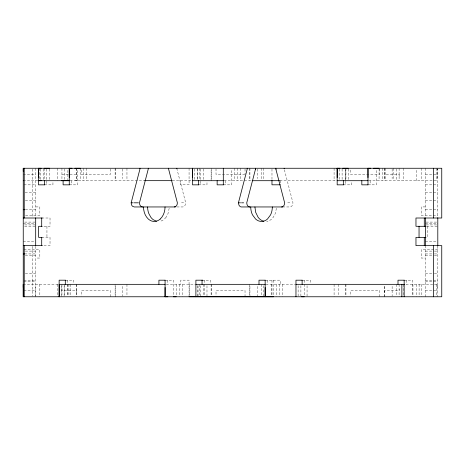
<?xml version="1.0" encoding="UTF-8"?>
<svg xmlns="http://www.w3.org/2000/svg" width="465" height="465" viewBox="0 0 465 465"><rect width="100%" height="100%" fill="white"/><g stroke="black" fill="none" stroke-linecap="round" stroke-linejoin="round"><path stroke-width="0.35" stroke-dasharray="2.33 1.74" d="M35.689 296.077L35.689 286.405M437.798 287.44L437.798 284.336L404.87 284.336M437.798 178.211L437.798 168.882L437.798 170.748M384.596 292.107L384.648 290.549L399.173 290.549L399.11 288.998M61.944 288.998L61.874 290.549L76.4 290.549L76.452 292.107M399.11 176.032L399.179 174.48L384.596 174.48M169.167 208.256L168.01 213.615L166.057 217.207M276.431 208.256L275.268 213.615L273.315 217.207A14.159 10.532 89.9 0 1 270.647 219.846L269.659 220.439A14.531 10.794 -90 0 1 266.66 221.404M23.25 174.48L35.689 174.48M61.944 174.48L68.605 174.48M69.884 174.48L76.452 174.48M245.032 174.48L216.016 174.48L216.016 168.952M425.365 174.48L437.798 174.48M23.25 180.699L39.141 180.699M70.012 180.699L144.505 180.664M172.335 180.699L191.836 180.699M224.037 180.699L251.937 180.699M279.854 180.699L336.858 180.664M368.751 180.699L437.798 180.699M74.819 180.699L77.591 180.699M23.942 184.843L35.689 184.843M44.623 184.843L52.946 184.843L52.946 181.391M69.273 184.843L77.591 184.843L77.591 168.26M198.66 184.843L206.983 184.843L206.983 181.391M223.305 184.843L231.628 184.843L231.628 168.981M343.333 184.843L351.656 184.843L351.656 181.391M367.978 184.843L376.301 184.843L376.301 168.981M425.359 184.843L437.798 184.843M25.116 192.44L35.689 192.44M425.359 192.44L437.798 192.44M25.325 200.735L35.689 200.735M425.359 200.735L437.798 200.735M181.536 202.81L183.617 202.81M287.759 202.81L289.84 202.81M35.689 206.919L39.833 206.919L39.833 215.214L23.942 215.214M176.898 206.954L182.617 206.954A4.173 3.104 -89.8 0 0 184.303 206.274L185.198 205.077L185.698 202.81L176.962 169.155M282.598 206.954L289.881 206.954A4.173 3.104 90 0 0 291.561 206.274A4.144 3.086 89.8 0 0 292.747 204.333L292.962 202.81L284.225 169.155M425.365 206.919L421.214 206.919L421.214 215.214L437.798 215.214M25.325 209.715L35.689 209.715M425.365 209.715L437.798 209.715M41.705 218.009L50.028 218.009L50.022 226.298L41.705 226.298M24.633 222.09L35.689 222.09M426.05 222.09L437.798 222.09M23.25 223.502L35.689 223.502M425.359 223.502L437.798 223.502M24.633 224.915L34.997 224.915M426.05 224.915L437.106 224.915M24.633 226.234L35.689 226.234M426.742 226.234L437.798 226.234M41.705 237.353L50.022 237.353L50.028 245.642L41.705 245.642M23.25 241.469L34.997 241.469M425.359 241.469L437.106 241.469M23.942 249.757L39.833 249.757L39.833 258.046L35.689 258.046M437.798 249.757L421.214 249.757L421.214 258.046L425.365 258.046M25.325 251.106L35.689 251.106M425.359 251.106L433.653 251.106M434.345 251.106L437.798 251.106M24.633 253.931L35.689 253.931M425.365 253.931L433.653 253.931M434.345 253.931L437.798 253.931M25.325 255.256L35.689 255.256M425.359 255.256L433.653 255.256M434.345 255.256L437.798 255.256M25.325 273.281L35.689 273.281M425.359 273.281L433.653 273.281M434.345 273.281L437.798 273.281M23.942 280.186L35.689 280.186M65.303 280.192L73.627 280.192L73.627 283.644M165.081 280.192L173.404 280.192L173.404 296.048M202.054 280.192L210.372 280.192L210.372 283.644M265.155 280.192L280.273 280.157L280.273 284.301M302.128 280.192L310.446 280.192L310.446 283.644M404.161 280.192L412.484 280.192L412.484 296.048M425.359 280.186L437.798 280.186M23.872 281.569L35.689 281.569M425.359 281.569L437.798 281.569M23.25 284.336L58.549 284.336M166.272 284.301L195.416 284.336M265.875 284.336L295.507 284.301M23.872 290.549L35.689 290.549M425.359 290.549L437.798 290.549M437.798 168.26L437.798 217.37M437.798 246.159L437.798 296.769M436.612 168.26L436.612 180.699M436.612 284.336L436.612 296.769M427.37 226.298L427.37 237.353M425.359 168.26L425.365 217.312M425.365 245.642L425.359 296.769M421.214 168.26L421.214 180.699M421.214 284.336L421.214 296.769M419.11 284.336L419.11 296.769M416.617 170.335L416.617 180.699M416.338 284.336L416.338 296.769M412.949 284.336L412.949 296.769M406.323 280.192L406.323 284.336M403.254 168.26L403.254 180.699M403.254 284.336L403.254 296.769M399.11 168.26L399.11 180.699M399.11 284.336L399.11 296.769M396.273 168.952L396.273 180.699M396.273 284.336L396.273 296.077M393.169 168.26L393.169 178.624M392.129 168.952L392.129 178.624M392.129 286.405L392.129 296.077M385.235 168.26L385.235 180.699M384.596 168.26L384.596 178.624M384.601 286.405L384.596 296.769M384.427 168.26L384.427 180.699M384.427 286.405L384.427 296.769M382.463 168.26L382.463 180.699M379.69 168.952L379.69 174.48L350.674 174.48L350.674 168.952M379.69 296.769L379.69 290.549L350.674 290.549L350.674 296.077M379.074 168.26L379.074 180.699M370.14 180.699L370.14 184.843M348.268 168.952L348.268 180.699M345.943 168.26L345.943 180.699M345.943 284.336L345.943 296.769M345.768 170.335L345.768 180.699M345.768 284.336L345.768 294.7M345.495 168.981L345.495 184.843M342.106 168.952L342.106 180.699M339.334 168.952L339.334 180.699M338.241 284.336L338.241 294.7M334.091 168.26L334.091 180.699M334.091 284.336L334.091 296.769M307.057 285.713L307.057 296.769M304.284 280.192L304.284 296.048M300.896 285.713L300.896 296.769M298.123 285.713L298.123 296.769M282.412 284.336L282.412 296.769M280.273 180.664L280.273 183.431M279.639 284.336L279.639 296.769M276.251 284.336L276.251 296.769M273.478 280.192L273.478 296.048M271.979 168.952L271.979 179.763M271.979 280.157L271.979 296.769M271.287 284.336L271.287 296.769M267.317 280.192L267.317 284.336M263.69 168.26L263.69 179.316M263.69 285.713L263.69 296.769M261.615 168.26L261.615 179.316M261.615 284.336L261.615 296.077M257.471 168.952L257.471 178.624M257.471 286.405L257.471 296.077M249.938 168.26L249.938 178.624M249.938 286.405L249.938 296.769M249.769 168.26L249.769 180.699M249.769 284.336L249.769 296.769M245.032 168.952L245.032 173.788M245.032 296.769L245.032 290.549L216.016 290.549L216.016 296.077M240.562 168.26L240.562 180.699M237.789 168.26L237.789 180.699M234.401 168.26L234.401 180.699M225.467 180.699L225.467 184.843M211.284 168.26L211.284 180.699M211.284 284.336L211.284 296.769M211.11 170.335L211.11 180.699M211.11 284.336L211.11 294.7M206.983 285.713L206.983 296.769M204.211 280.192L204.211 296.048M203.594 168.952L203.594 180.699M203.577 284.336L203.577 294.7M200.822 168.981L200.822 184.843M200.822 285.713L200.822 296.769M199.433 168.26L199.433 178.624M199.433 284.336L199.433 296.769M198.049 285.713L198.049 296.769M197.433 168.952L197.433 180.699M197.363 168.26L197.363 179.316M197.363 285.713L197.363 296.769M194.661 168.952L194.661 180.699M189.761 284.336L189.761 296.769M189.069 168.26L189.069 184.808L180.78 184.808L180.78 180.664M189.069 296.769L189.069 280.157L180.78 280.157L180.78 284.301M182.338 284.336L182.338 296.769M179.566 284.336L179.566 296.769M176.177 284.336L176.177 296.769M167.243 280.192L167.243 284.336M126.957 168.26L126.957 180.699M126.957 284.336L126.957 296.077M122.812 168.952L122.812 178.624M122.812 286.405L122.812 296.077M115.279 168.26L115.279 178.624M115.279 286.405L115.279 296.769M115.111 168.26L115.111 180.699M115.111 284.336L115.111 296.769M110.374 168.952L110.374 174.48L81.358 174.48L81.358 168.952M110.374 296.769L110.374 290.549L81.358 290.549L81.358 296.077M86.525 168.26L86.525 180.699M83.752 168.26L83.752 180.699M80.364 168.26L80.364 180.699M76.626 168.26L76.626 180.699M76.626 284.336L76.626 296.769M76.452 168.26L76.452 180.699M76.452 284.336L76.452 296.769M71.43 180.699L71.43 184.843M70.285 284.336L70.285 296.769M68.919 284.336L68.919 294.7M67.878 170.335L67.878 180.699M67.884 284.336L67.884 294.7M67.466 280.192L67.466 296.048M64.775 168.952L64.775 180.699M64.775 284.336L64.775 296.077M64.124 285.713L64.124 296.769M61.944 168.26L61.944 180.699M61.944 284.336L61.944 296.769M61.351 285.713L61.351 296.769M57.8 168.26L57.8 180.699M57.8 284.336L57.8 296.769M49.557 168.952L49.557 180.699M46.948 226.298L46.948 237.353M46.785 168.952L46.785 184.843M44.431 168.26L44.431 178.624M43.396 168.952L43.396 180.699M40.624 168.952L40.624 180.699M39.833 168.26L39.833 180.699M39.833 284.336L39.833 296.769M35.689 168.26L35.689 217.318M35.689 246.305L35.689 296.769M32.55 168.981L32.55 217.289M32.55 246.363L32.55 296.048M166.063 217.219A14.13 10.532 89.7 0 1 163.384 219.846L162.401 220.439A14.537 10.805 -90 0 1 159.402 221.404"/><path stroke-width="0.7" d="M425.981 237.353L415.972 237.353L415.966 245.642L441.75 245.642L441.75 296.769L23.25 296.769L23.25 284.336L23.552 284.336M38.461 177.589L38.467 168.26L41.24 168.26M41.705 226.298L41.705 218.009M69.273 177.589L69.273 168.26L72.046 168.26M167.859 296.769L165.081 296.769L165.081 287.44M192.498 177.589L192.498 168.26L192.498 184.843L198.741 184.843M265.16 287.44L265.155 296.769L265.155 280.192M337.172 177.589L337.172 168.26L339.944 168.26M367.978 177.589L367.978 168.26L370.756 168.26M424.289 245.642L424.295 237.353M165.052 206.954C165.005 211.412 163.5 216.01 160.169 219.096M175.543 206.954L134.246 206.954L132.56 206.28A4.15 3.092 -89.9 0 1 131.374 204.333L131.165 202.81L139.843 169.446A4.139 3.081 90 0 0 139.982 168.26M282.726 206.954L241.509 206.954A4.173 3.104 -89.8 0 1 239.824 206.28L238.929 205.077L238.429 202.81L247.107 169.446A4.109 3.057 90 0 0 247.223 168.26M255.425 169.446L246.746 202.81L246.967 204.327A4.15 3.086 90 0 0 248.147 206.274A4.173 3.104 -90 0 0 249.827 206.954M174.294 206.954L175.979 206.28A4.15 3.081 -89.8 0 0 177.153 204.327L177.374 202.81L168.696 169.446A4.115 2.999 89.7 0 1 168.609 168.26M49.557 168.26L44.012 168.26M80.364 168.26L74.819 168.26M342.722 168.26L348.268 168.26M373.529 168.26L379.074 168.26M23.25 296.769L23.25 168.26L441.75 168.26L441.75 218.009L415.966 218.009L415.972 226.298L425.981 226.298M41.24 180.699L38.467 180.699L69.349 180.699M23.25 180.699L23.552 180.699M144.505 180.664L172.073 180.664M192.498 180.699L223.386 180.699M252.152 180.699L279.581 180.699M337.172 180.699L368.059 180.699M61.572 180.699L69.273 180.699M44.704 184.843L38.467 184.843L38.467 168.26M69.349 184.843L63.106 184.843L63.106 180.699M223.386 184.843L217.143 184.843L217.143 180.699M280.273 184.808L271.979 184.808L271.979 180.484M343.414 184.843L337.172 184.843L337.172 168.26M368.059 184.843L361.817 184.843L361.817 180.699M131.165 202.81L133.246 202.81M134.286 202.81L138.448 202.81M238.429 202.81L240.51 202.81M241.55 202.81L243.631 202.81M23.25 209.715L24.633 209.715M23.25 218.004L42.338 218.009M42.094 226.298L38.624 226.298L38.624 237.353L42.094 237.353M23.25 245.642L42.338 245.642M23.25 253.931L24.633 253.931M65.385 280.192L59.142 280.192L59.142 296.769M165.162 280.192L158.92 280.192L158.92 284.336M202.827 280.192L195.893 280.192L195.893 296.769M265.236 280.192L258.993 280.192L258.993 284.336M302.204 280.192L295.967 280.192L295.967 296.769M404.242 280.192L397.999 280.192L397.999 284.336M165.162 284.336L59.195 284.336L59.195 296.769M195.893 284.336L265.236 284.336M295.967 284.336L404.631 284.336M173.404 296.769L176.177 296.769M189.069 296.74L273.478 296.769M301.512 296.769L304.284 296.769M156.467 221.218L153.479 219.835A14.183 10.526 89.8 0 1 150.805 217.207L148.852 213.615A14.502 10.811 -89.9 0 1 147.806 209.599A14.462 10.771 -90 0 1 147.638 206.954M275.96 169.446L284.638 202.81L284.423 204.327A4.15 3.086 -90 0 1 283.243 206.28A4.173 3.104 -90 0 1 281.558 206.954M143.487 206.954C143.534 211.412 145.039 216.01 148.37 219.096A14.525 10.794 90 0 0 160.169 219.102M254.913 206.954L255.669 212.29L258.069 217.207A14.153 10.521 -90 0 0 260.743 219.84L261.725 220.439A14.531 10.8 89.9 0 0 263.731 221.218M424.289 218.009L424.295 226.298M41.705 237.353L41.705 245.642M23.25 168.26L23.25 171.37M23.25 284.336L23.25 287.44M437.798 217.8L437.798 245.88M433.426 168.26L433.426 218.009M433.426 245.642L433.426 296.769M425.359 217.975L425.365 245.642M419.046 226.298L419.046 237.353M404.161 280.192L404.161 296.769M401.859 284.336L401.859 296.769M367.978 168.26L367.978 184.843M343.333 180.699L343.333 184.843M302.128 280.192L302.128 284.336M223.305 168.26L223.305 184.843M202.054 280.192L202.054 284.336M198.66 180.699L198.66 184.843M165.081 280.192L165.081 296.769M69.273 168.26L69.273 184.843M65.303 280.192L65.303 284.336M44.623 180.699L44.623 184.843M35.689 217.975L35.689 245.642M24.227 168.26L24.227 218.009M24.227 245.642L24.227 296.769M275.995 169.429A4.115 2.999 89.7 0 1 275.873 168.26M284.144 168.562A4.179 3.127 -89.9 0 1 284.138 168.26M148.277 168.26A4.127 3.046 -90 0 1 148.149 169.44L139.488 202.81L139.703 204.327A4.15 3.075 89.8 0 0 140.883 206.274A4.173 3.104 -90 0 0 142.569 206.954M176.88 168.562A4.179 3.127 -89.9 0 1 176.874 168.26M255.541 168.26A4.127 3.046 -90 0 1 255.413 169.44M250.74 206.942A14.525 10.794 90 0 0 252.495 214.882L255.634 219.096A14.525 10.794 90 0 0 267.433 219.102L270.554 214.894A14.525 10.794 90 0 0 272.327 206.942"/></g></svg>
